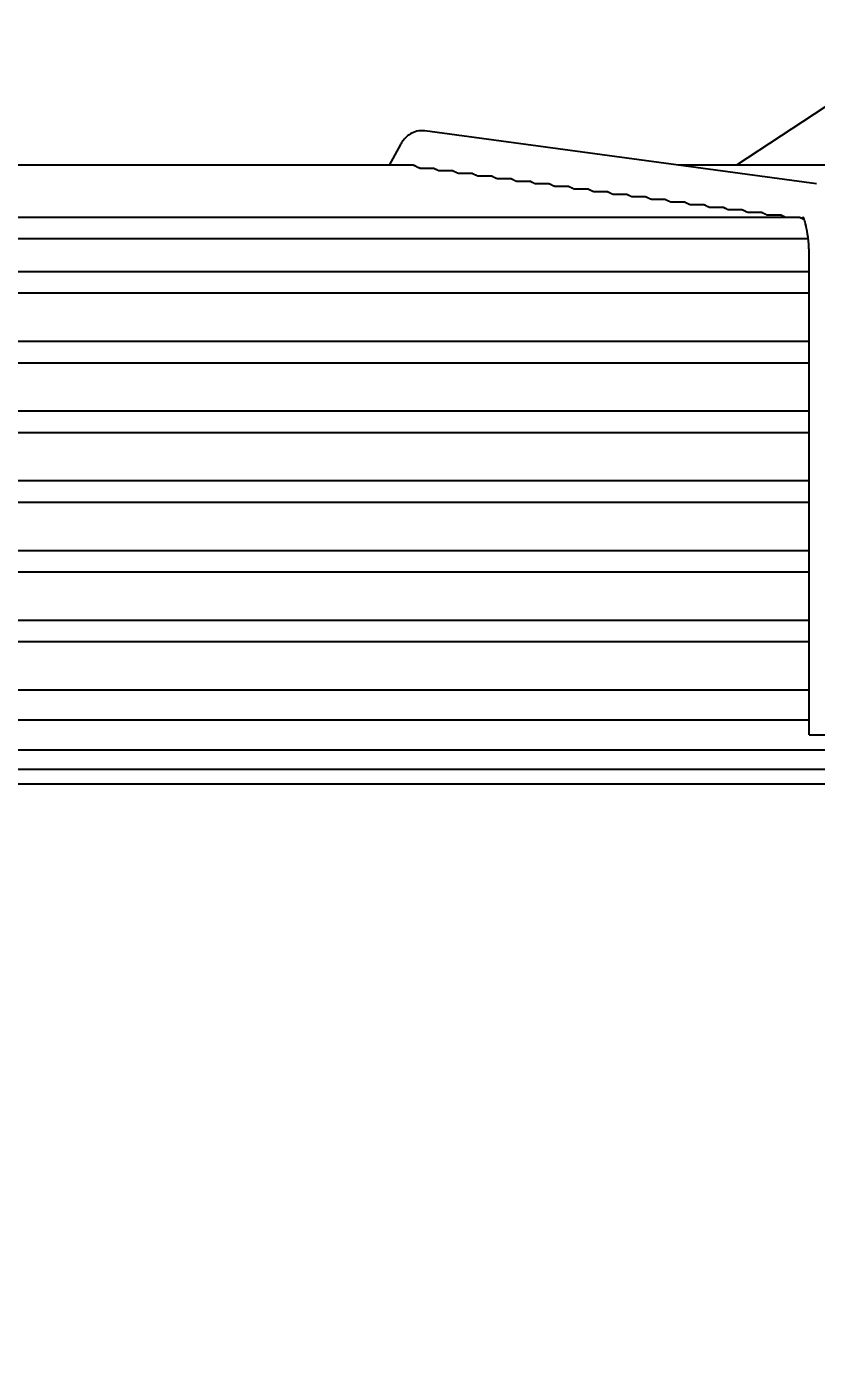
# Model space of a CAD drawing. Header units: millimetres. Extents: x 16200 to 32328, y 18593 to 29476.
# Drawn here: x 16285.54 to 16289.64, y 18981.13 to 18988 of the extents above; entities that cross this region are included whole.
import ezdxf

# ---------------------------------------------------------------- set-up
doc = ezdxf.new("R2010")
doc.units = ezdxf.units.MM
doc.header["$LTSCALE"] = 5
doc.layers.add('UNIT', color=6, linetype='Continuous')
doc.layers.add('WS-NO-CONTROL', color=3, linetype='Continuous')
doc.styles.add('SUBMITTAL', font='romans.shx', dxfattribs={"width": 0.75})
doc.dimstyles.new('SUBMITTAL', dxfattribs={"dimtxt": 0.09375, "dimasz": 0.09375, "dimexe": 0.03125, "dimexo": 0.0625, "dimgap": 0.0625, "dimtad": 0, "dimdec": 4, "dimzin": 4, "dimdsep": 46, "dimlunit": 4, "dimtxsty": 'SUBMITTAL', "dimcen": 0.09375, "dimclre": 6, "dimadec": 0, "dimazin": 0, "dimtfac": 1, "dimtdec": 0, "dimtofl": 0, "dimtmove": 0, "dimatfit": 3, "dimfxl": 0, "dimfrac": 2, "dimtolj": 1, "dimtzin": 4, "dimarcsym": 0})

# ---------------------------------------------------------------- blocks, each defined once
blk = doc.blocks.new('*D76')
at = {"layer": 'WS-NO-CONTROL', "color": 6, "lineweight": -2}
for p, q in [((16257.9462, 18976.129), (16257.9462, 19017.2585)), ((16316.097, 18975.8606), (16316.097, 19017.2585))]:
    blk.add_line(p, q, dxfattribs=at)
at = {"layer": 'WS-NO-CONTROL', "color": 3, "lineweight": -2}
for p, q in [((16257.9462, 19014.4417), (16253.0168, 19014.4417)), ((16311.1676, 19014.4417), (16262.8756, 19014.4417))]:
    blk.add_line(p, q, dxfattribs=at)
at = {"layer": 'WS-NO-CONTROL', "color": 3}
for points in [[(16262.8756, 19015.2633), (16262.8756, 19013.6202), (16257.9462, 19014.4417)], [(16311.1676, 19015.2633), (16311.1676, 19013.6202), (16316.097, 19014.4417)]]:
    blk.add_solid(points, dxfattribs=at)
at = {"layer": 'WS-NO-CONTROL', "color": 3, "insert": (16234.2675, 19014.4417), "char_height": 4.9294, "attachment_point": 5, "style": 'SUBMITTAL'}
blk.add_mtext('\\A1;4\'-10 1/8"', dxfattribs=at)
blk = doc.blocks.new('*D77')
at = {"layer": 'WS-NO-CONTROL', "color": 6, "lineweight": -2}
for p, q in [((16257.9462, 18976.129), (16257.9462, 19003.6626)), ((16293.5832, 18975.8606), (16293.5832, 19003.6626))]:
    blk.add_line(p, q, dxfattribs=at)
at = {"layer": 'WS-NO-CONTROL', "color": 3, "lineweight": -2}
for p, q in [((16257.9462, 19000.8458), (16253.0168, 19000.8458)), ((16288.6538, 19000.8458), (16262.8756, 19000.8458))]:
    blk.add_line(p, q, dxfattribs=at)
at = {"layer": 'WS-NO-CONTROL', "color": 3}
for points in [[(16262.8756, 19001.6673), (16262.8756, 19000.0242), (16257.9462, 19000.8458)], [(16288.6538, 19001.6673), (16288.6538, 19000.0242), (16293.5832, 19000.8458)]]:
    blk.add_solid(points, dxfattribs=at)
at = {"layer": 'WS-NO-CONTROL', "color": 3, "insert": (16234.2675, 19000.8458), "char_height": 4.9294, "attachment_point": 5, "style": 'SUBMITTAL'}
blk.add_mtext('\\A1;2\'-11 5/8"', dxfattribs=at)

msp = doc.modelspace()

# ---------------------------------------------------------------- linework, layer by layer
at = {"layer": 'UNIT'}
for p, q in [((16290.1634, 18987.8889), (16289.2265, 18987.2749)), ((16289.6431, 18987.1783), (16287.6077, 18987.4529)), ((16287.4828, 18987.383), (16287.4229, 18987.2749)), ((16287.5496, 18987.2749), (16283.5471, 18987.2749)), ((16287.5832, 18987.2601), (16287.6516, 18987.2601)), ((16290.4326, 18987.2749), (16288.927, 18987.2749)), ((16287.6831, 18987.2466), (16287.7518, 18987.2466)), ((16287.7833, 18987.2331), (16287.852, 18987.2331)), ((16287.8835, 18987.2196), (16287.9522, 18987.2196)), ((16287.9837, 18987.2061), (16288.0525, 18987.2061)), ((16288.0839, 18987.1926), (16288.1527, 18987.1926)), ((16288.184, 18987.1791), (16288.2529, 18987.1791)), ((16288.2842, 18987.1657), (16288.3531, 18987.1657)), ((16288.3844, 18987.1522), (16288.4533, 18987.1522)), ((16288.4846, 18987.1387), (16288.5536, 18987.1387)), ((16288.5848, 18987.1252), (16288.6538, 18987.1252)), ((16288.685, 18987.1117), (16288.754, 18987.1117)), ((16288.7851, 18987.0982), (16288.8542, 18987.0982)), ((16288.8853, 18987.0847), (16288.9545, 18987.0847)), ((16288.9855, 18987.0712), (16289.0547, 18987.0712)), ((16289.0857, 18987.0577), (16289.1549, 18987.0577)), ((16289.5558, 18987.0037), (16281.5409, 18987.0037)), ((16289.1859, 18987.0442), (16289.2551, 18987.0442)), ((16289.2861, 18987.0307), (16289.3554, 18987.0307)), ((16289.3863, 18987.0172), (16289.4556, 18987.0172)), ((16281.4973, 18986.8935), (16289.5995, 18986.8935)), ((16289.6053, 18984.3163), (16289.6053, 18986.7856)), ((16289.6053, 18986.7218), (16281.4914, 18986.7218)), ((16288.8267, 18986.7232), (16288.8267, 18986.7218)), ((16281.4914, 18986.6115), (16289.6053, 18986.6115)), ((16289.6053, 18986.3596), (16281.4914, 18986.3596)), ((16281.4914, 18986.2493), (16289.6053, 18986.2493)), ((16289.6053, 18985.9974), (16281.4914, 18985.9974)), ((16281.4914, 18985.8871), (16289.6053, 18985.8871)), ((16289.6053, 18985.6352), (16281.4914, 18985.6352)), ((16281.4914, 18985.5249), (16289.6053, 18985.5249)), ((16289.6053, 18985.2729), (16281.4914, 18985.2729)), ((16281.4914, 18985.1627), (16289.6053, 18985.1627)), ((16289.6053, 18984.9107), (16281.4914, 18984.9107)), ((16281.4914, 18984.8005), (16289.6053, 18984.8005)), ((16289.6053, 18984.5485), (16281.4914, 18984.5485)), ((16281.4914, 18984.395), (16289.6053, 18984.395)), ((16289.6053, 18984.3163), (16289.8022, 18984.3163)), ((16280.9224, 18984.2395), (16290.1744, 18984.2395)), ((16268.6783, 18984.1391), (16302.4185, 18984.1391)), ((16302.4185, 18984.0604), (16268.6783, 18984.0604))]:
    msp.add_line(p, q, dxfattribs=at)
for centre, start, end in [((16286.7035, 18986.73), 353.99009, 355.0051), ((16287.4909, 18986.73), 184.9949, 186.00991)]:
    msp.add_arc(centre, 0.0787, start, end, dxfattribs=at)
for major_axis, start_param, end_param in [((-0.0861, 0.0478), 1.366612, 1.389255), ((0.0861, -0.0478), 6.024051, 6.046695)]:
    msp.add_ellipse((16287.2648, 18986.7872), major_axis=major_axis, ratio=0.875426, start_param=start_param, end_param=end_param, dxfattribs=at)
for points, knots in [([(16287.6077, 18987.4529), (16287.5944, 18987.4547), (16287.5804, 18987.454), (16287.5547, 18987.4482), (16287.5433, 18987.4432), (16287.5243, 18987.4319), (16287.5166, 18987.4256), (16287.5038, 18987.4132), (16287.4987, 18987.407), (16287.4899, 18987.3949), (16287.4862, 18987.389), (16287.4829, 18987.3831), (16287.4829, 18987.383), (16287.4828, 18987.383)], [3.1066861, 3.1066861, 3.1066861, 3.1066861, 3.1999885, 3.1999885, 3.2942363, 3.2942363, 3.388484, 3.388484, 3.4827318, 3.4827318, 3.5769796, 3.5769796, 3.577925, 3.577925, 3.577925, 3.577925]), ([(16287.5496, 18987.2749), (16287.5497, 18987.2749), (16287.5497, 18987.2749), (16287.5497, 18987.2749), (16287.55, 18987.2749), (16287.5502, 18987.2748), (16287.5505, 18987.2748), (16287.5508, 18987.2747), (16287.5512, 18987.2746), (16287.5515, 18987.2745), (16287.5519, 18987.2744), (16287.5523, 18987.2742), (16287.5528, 18987.2741), (16287.5532, 18987.2739), (16287.5537, 18987.2737), (16287.5542, 18987.2734), (16287.5547, 18987.2732), (16287.5553, 18987.273), (16287.5559, 18987.2727), (16287.5565, 18987.2724), (16287.5571, 18987.2721), (16287.5578, 18987.2717), (16287.5585, 18987.2714), (16287.5592, 18987.2711), (16287.5599, 18987.2707), (16287.5607, 18987.2703), (16287.5614, 18987.2699), (16287.5623, 18987.2695), (16287.5631, 18987.2691), (16287.564, 18987.2686), (16287.5649, 18987.2682), (16287.5658, 18987.2677), (16287.5668, 18987.2672), (16287.5678, 18987.2667), (16287.5688, 18987.2662), (16287.5698, 18987.2657), (16287.5709, 18987.2652), (16287.572, 18987.2647), (16287.5732, 18987.2642), (16287.5744, 18987.2636), (16287.5756, 18987.2631), (16287.5769, 18987.2626), (16287.5782, 18987.262), (16287.5795, 18987.2615), (16287.5809, 18987.261), (16287.5823, 18987.2605), (16287.5826, 18987.2603), (16287.5829, 18987.2602), (16287.5832, 18987.2601)], [0.4847824, 0.4847824, 0.4847824, 0.4847824, 0.4878049, 0.4878049, 0.4878049, 0.5121951, 0.5121951, 0.5121951, 0.5365854, 0.5365854, 0.5365854, 0.5609756, 0.5609756, 0.5609756, 0.5853659, 0.5853659, 0.5853659, 0.6097561, 0.6097561, 0.6097561, 0.6341463, 0.6341463, 0.6341463, 0.6585366, 0.6585366, 0.6585366, 0.6829268, 0.6829268, 0.6829268, 0.7073171, 0.7073171, 0.7073171, 0.7317073, 0.7317073, 0.7317073, 0.7560976, 0.7560976, 0.7560976, 0.7804878, 0.7804878, 0.7804878, 0.804878, 0.804878, 0.804878, 0.8292683, 0.8292683, 0.8292683, 0.834397, 0.834397, 0.834397, 0.834397]), ([(16287.6516, 18987.2601), (16287.6516, 18987.2601), (16287.6516, 18987.2601), (16287.6516, 18987.2601), (16287.6519, 18987.2601), (16287.6521, 18987.2601), (16287.6524, 18987.26), (16287.6527, 18987.26), (16287.653, 18987.2599), (16287.6534, 18987.2598), (16287.6538, 18987.2596), (16287.6542, 18987.2595), (16287.6546, 18987.2593), (16287.655, 18987.2592), (16287.6555, 18987.259), (16287.656, 18987.2588), (16287.6565, 18987.2585), (16287.657, 18987.2583), (16287.6576, 18987.258), (16287.6582, 18987.2578), (16287.6588, 18987.2575), (16287.6595, 18987.2572), (16287.6601, 18987.2569), (16287.6608, 18987.2565), (16287.6615, 18987.2562), (16287.6623, 18987.2558), (16287.663, 18987.2554), (16287.6638, 18987.255), (16287.6646, 18987.2546), (16287.6655, 18987.2542), (16287.6664, 18987.2538), (16287.6673, 18987.2534), (16287.6682, 18987.2529), (16287.6692, 18987.2524), (16287.6702, 18987.252), (16287.6712, 18987.2515), (16287.6723, 18987.251), (16287.6734, 18987.2505), (16287.6745, 18987.25), (16287.6757, 18987.2495), (16287.6769, 18987.249), (16287.6781, 18987.2485), (16287.6794, 18987.248), (16287.6806, 18987.2476), (16287.6818, 18987.2471), (16287.6831, 18987.2466)], [0.4842301, 0.4842301, 0.4842301, 0.4842301, 0.4878049, 0.4878049, 0.4878049, 0.5121951, 0.5121951, 0.5121951, 0.5365854, 0.5365854, 0.5365854, 0.5609756, 0.5609756, 0.5609756, 0.5853659, 0.5853659, 0.5853659, 0.6097561, 0.6097561, 0.6097561, 0.6341463, 0.6341463, 0.6341463, 0.6585366, 0.6585366, 0.6585366, 0.6829268, 0.6829268, 0.6829268, 0.7073171, 0.7073171, 0.7073171, 0.7317073, 0.7317073, 0.7317073, 0.7560976, 0.7560976, 0.7560976, 0.7804878, 0.7804878, 0.7804878, 0.804878, 0.804878, 0.804878, 0.8279727, 0.8279727, 0.8279727, 0.8279727]), ([(16287.7518, 18987.2466), (16287.7518, 18987.2466), (16287.7518, 18987.2466), (16287.7519, 18987.2466), (16287.7521, 18987.2466), (16287.7523, 18987.2466), (16287.7526, 18987.2465), (16287.7529, 18987.2465), (16287.7533, 18987.2464), (16287.7536, 18987.2463), (16287.754, 18987.2461), (16287.7544, 18987.246), (16287.7548, 18987.2458), (16287.7553, 18987.2457), (16287.7557, 18987.2455), (16287.7562, 18987.2453), (16287.7567, 18987.245), (16287.7573, 18987.2448), (16287.7579, 18987.2445), (16287.7584, 18987.2443), (16287.759, 18987.244), (16287.7597, 18987.2437), (16287.7603, 18987.2433), (16287.761, 18987.243), (16287.7618, 18987.2427), (16287.7625, 18987.2423), (16287.7633, 18987.2419), (16287.7641, 18987.2415), (16287.7649, 18987.2411), (16287.7657, 18987.2407), (16287.7666, 18987.2403), (16287.7675, 18987.2398), (16287.7685, 18987.2394), (16287.7694, 18987.2389), (16287.7704, 18987.2385), (16287.7715, 18987.238), (16287.7725, 18987.2375), (16287.7736, 18987.237), (16287.7747, 18987.2365), (16287.7759, 18987.236), (16287.7771, 18987.2355), (16287.7783, 18987.235), (16287.7796, 18987.2345), (16287.7808, 18987.2341), (16287.782, 18987.2336), (16287.7833, 18987.2331)], [0.4842433, 0.4842433, 0.4842433, 0.4842433, 0.4878049, 0.4878049, 0.4878049, 0.5121951, 0.5121951, 0.5121951, 0.5365854, 0.5365854, 0.5365854, 0.5609756, 0.5609756, 0.5609756, 0.5853659, 0.5853659, 0.5853659, 0.6097561, 0.6097561, 0.6097561, 0.6341463, 0.6341463, 0.6341463, 0.6585366, 0.6585366, 0.6585366, 0.6829268, 0.6829268, 0.6829268, 0.7073171, 0.7073171, 0.7073171, 0.7317073, 0.7317073, 0.7317073, 0.7560976, 0.7560976, 0.7560976, 0.7804878, 0.7804878, 0.7804878, 0.804878, 0.804878, 0.804878, 0.8276206, 0.8276206, 0.8276206, 0.8276206]), ([(16287.852, 18987.2331), (16287.852, 18987.2331), (16287.8521, 18987.2331), (16287.8521, 18987.2331), (16287.8523, 18987.2331), (16287.8526, 18987.2331), (16287.8529, 18987.233), (16287.8532, 18987.233), (16287.8535, 18987.2329), (16287.8538, 18987.2328), (16287.8542, 18987.2326), (16287.8546, 18987.2325), (16287.855, 18987.2323), (16287.8555, 18987.2322), (16287.8559, 18987.232), (16287.8565, 18987.2318), (16287.857, 18987.2315), (16287.8575, 18987.2313), (16287.8581, 18987.231), (16287.8587, 18987.2308), (16287.8593, 18987.2305), (16287.8599, 18987.2302), (16287.8606, 18987.2298), (16287.8613, 18987.2295), (16287.862, 18987.2292), (16287.8627, 18987.2288), (16287.8635, 18987.2284), (16287.8643, 18987.228), (16287.8651, 18987.2276), (16287.866, 18987.2272), (16287.8669, 18987.2268), (16287.8678, 18987.2263), (16287.8687, 18987.2259), (16287.8697, 18987.2254), (16287.8707, 18987.225), (16287.8717, 18987.2245), (16287.8728, 18987.224), (16287.8738, 18987.2235), (16287.875, 18987.223), (16287.8762, 18987.2225), (16287.8773, 18987.222), (16287.8786, 18987.2215), (16287.8798, 18987.221), (16287.881, 18987.2206), (16287.8822, 18987.2201), (16287.8835, 18987.2196)], [0.4842566, 0.4842566, 0.4842566, 0.4842566, 0.4878049, 0.4878049, 0.4878049, 0.5121951, 0.5121951, 0.5121951, 0.5365854, 0.5365854, 0.5365854, 0.5609756, 0.5609756, 0.5609756, 0.5853659, 0.5853659, 0.5853659, 0.6097561, 0.6097561, 0.6097561, 0.6341463, 0.6341463, 0.6341463, 0.6585366, 0.6585366, 0.6585366, 0.6829268, 0.6829268, 0.6829268, 0.7073171, 0.7073171, 0.7073171, 0.7317073, 0.7317073, 0.7317073, 0.7560976, 0.7560976, 0.7560976, 0.7804878, 0.7804878, 0.7804878, 0.804878, 0.804878, 0.804878, 0.827268, 0.827268, 0.827268, 0.827268]), ([(16287.9522, 18987.2196), (16287.9523, 18987.2196), (16287.9523, 18987.2196), (16287.9523, 18987.2196), (16287.9525, 18987.2196), (16287.9528, 18987.2196), (16287.9531, 18987.2195), (16287.9534, 18987.2195), (16287.9537, 18987.2194), (16287.9541, 18987.2193), (16287.9544, 18987.2192), (16287.9548, 18987.219), (16287.9553, 18987.2188), (16287.9557, 18987.2187), (16287.9562, 18987.2185), (16287.9567, 18987.2183), (16287.9572, 18987.218), (16287.9577, 18987.2178), (16287.9583, 18987.2175), (16287.9589, 18987.2173), (16287.9595, 18987.217), (16287.9602, 18987.2167), (16287.9608, 18987.2163), (16287.9615, 18987.216), (16287.9622, 18987.2157), (16287.963, 18987.2153), (16287.9637, 18987.2149), (16287.9645, 18987.2145), (16287.9653, 18987.2141), (16287.9662, 18987.2137), (16287.9671, 18987.2133), (16287.968, 18987.2128), (16287.9689, 18987.2124), (16287.9699, 18987.2119), (16287.9709, 18987.2115), (16287.9719, 18987.211), (16287.973, 18987.2105), (16287.9741, 18987.21), (16287.9752, 18987.2095), (16287.9764, 18987.209), (16287.9776, 18987.2085), (16287.9788, 18987.208), (16287.9801, 18987.2075), (16287.9812, 18987.207), (16287.9824, 18987.2066), (16287.9837, 18987.2061)], [0.48427, 0.48427, 0.48427, 0.48427, 0.4878049, 0.4878049, 0.4878049, 0.5121951, 0.5121951, 0.5121951, 0.5365854, 0.5365854, 0.5365854, 0.5609756, 0.5609756, 0.5609756, 0.5853659, 0.5853659, 0.5853659, 0.6097561, 0.6097561, 0.6097561, 0.6341463, 0.6341463, 0.6341463, 0.6585366, 0.6585366, 0.6585366, 0.6829268, 0.6829268, 0.6829268, 0.7073171, 0.7073171, 0.7073171, 0.7317073, 0.7317073, 0.7317073, 0.7560976, 0.7560976, 0.7560976, 0.7804878, 0.7804878, 0.7804878, 0.804878, 0.804878, 0.804878, 0.8269153, 0.8269153, 0.8269153, 0.8269153]), ([(16288.0525, 18987.2061), (16288.0525, 18987.2061), (16288.0525, 18987.2061), (16288.0525, 18987.2061), (16288.0528, 18987.2061), (16288.053, 18987.2061), (16288.0533, 18987.206), (16288.0536, 18987.206), (16288.0539, 18987.2059), (16288.0543, 18987.2058), (16288.0547, 18987.2057), (16288.0551, 18987.2055), (16288.0555, 18987.2053), (16288.0559, 18987.2052), (16288.0564, 18987.205), (16288.0569, 18987.2048), (16288.0574, 18987.2045), (16288.058, 18987.2043), (16288.0585, 18987.204), (16288.0591, 18987.2038), (16288.0597, 18987.2035), (16288.0604, 18987.2032), (16288.061, 18987.2028), (16288.0617, 18987.2025), (16288.0625, 18987.2022), (16288.0632, 18987.2018), (16288.064, 18987.2014), (16288.0648, 18987.201), (16288.0656, 18987.2006), (16288.0664, 18987.2002), (16288.0673, 18987.1998), (16288.0682, 18987.1993), (16288.0692, 18987.1989), (16288.0701, 18987.1984), (16288.0711, 18987.198), (16288.0722, 18987.1975), (16288.0732, 18987.197), (16288.0743, 18987.1965), (16288.0754, 18987.196), (16288.0766, 18987.1955), (16288.0778, 18987.195), (16288.079, 18987.1945), (16288.0803, 18987.194), (16288.0815, 18987.1935), (16288.0826, 18987.1931), (16288.0839, 18987.1926)], [0.4842834, 0.4842834, 0.4842834, 0.4842834, 0.4878049, 0.4878049, 0.4878049, 0.5121951, 0.5121951, 0.5121951, 0.5365854, 0.5365854, 0.5365854, 0.5609756, 0.5609756, 0.5609756, 0.5853659, 0.5853659, 0.5853659, 0.6097561, 0.6097561, 0.6097561, 0.6341463, 0.6341463, 0.6341463, 0.6585366, 0.6585366, 0.6585366, 0.6829268, 0.6829268, 0.6829268, 0.7073171, 0.7073171, 0.7073171, 0.7317073, 0.7317073, 0.7317073, 0.7560976, 0.7560976, 0.7560976, 0.7804878, 0.7804878, 0.7804878, 0.804878, 0.804878, 0.804878, 0.8265624, 0.8265624, 0.8265624, 0.8265624]), ([(16288.1527, 18987.1926), (16288.1527, 18987.1926), (16288.1527, 18987.1926), (16288.1528, 18987.1926), (16288.153, 18987.1926), (16288.1532, 18987.1926), (16288.1535, 18987.1925), (16288.1538, 18987.1925), (16288.1542, 18987.1924), (16288.1545, 18987.1923), (16288.1549, 18987.1922), (16288.1553, 18987.192), (16288.1557, 18987.1919), (16288.1562, 18987.1917), (16288.1566, 18987.1915), (16288.1571, 18987.1913), (16288.1576, 18987.1911), (16288.1582, 18987.1908), (16288.1588, 18987.1905), (16288.1593, 18987.1903), (16288.16, 18987.19), (16288.1606, 18987.1897), (16288.1613, 18987.1893), (16288.162, 18987.189), (16288.1627, 18987.1887), (16288.1634, 18987.1883), (16288.1642, 18987.1879), (16288.165, 18987.1875), (16288.1658, 18987.1871), (16288.1667, 18987.1867), (16288.1676, 18987.1863), (16288.1685, 18987.1858), (16288.1694, 18987.1854), (16288.1704, 18987.1849), (16288.1714, 18987.1844), (16288.1724, 18987.184), (16288.1735, 18987.1835), (16288.1746, 18987.183), (16288.1757, 18987.1825), (16288.1769, 18987.182), (16288.178, 18987.1815), (16288.1793, 18987.181), (16288.1806, 18987.1805), (16288.1817, 18987.18), (16288.1828, 18987.1796), (16288.184, 18987.1791)], [0.484297, 0.484297, 0.484297, 0.484297, 0.4878049, 0.4878049, 0.4878049, 0.5121951, 0.5121951, 0.5121951, 0.5365854, 0.5365854, 0.5365854, 0.5609756, 0.5609756, 0.5609756, 0.5853659, 0.5853659, 0.5853659, 0.6097561, 0.6097561, 0.6097561, 0.6341463, 0.6341463, 0.6341463, 0.6585366, 0.6585366, 0.6585366, 0.6829268, 0.6829268, 0.6829268, 0.7073171, 0.7073171, 0.7073171, 0.7317073, 0.7317073, 0.7317073, 0.7560976, 0.7560976, 0.7560976, 0.7804878, 0.7804878, 0.7804878, 0.804878, 0.804878, 0.804878, 0.8262097, 0.8262097, 0.8262097, 0.8262097]), ([(16288.2529, 18987.1791), (16288.2529, 18987.1791), (16288.253, 18987.1791), (16288.253, 18987.1791), (16288.2532, 18987.1791), (16288.2535, 18987.1791), (16288.2538, 18987.179), (16288.2541, 18987.179), (16288.2544, 18987.1789), (16288.2548, 18987.1788), (16288.2551, 18987.1787), (16288.2555, 18987.1785), (16288.256, 18987.1784), (16288.2564, 18987.1782), (16288.2569, 18987.178), (16288.2574, 18987.1778), (16288.2579, 18987.1776), (16288.2584, 18987.1773), (16288.259, 18987.177), (16288.2596, 18987.1768), (16288.2602, 18987.1765), (16288.2608, 18987.1762), (16288.2615, 18987.1758), (16288.2622, 18987.1755), (16288.2629, 18987.1751), (16288.2636, 18987.1748), (16288.2644, 18987.1744), (16288.2652, 18987.174), (16288.266, 18987.1736), (16288.2669, 18987.1732), (16288.2678, 18987.1728), (16288.2687, 18987.1723), (16288.2696, 18987.1719), (16288.2706, 18987.1714), (16288.2716, 18987.1709), (16288.2726, 18987.1705), (16288.2737, 18987.17), (16288.2748, 18987.1695), (16288.2759, 18987.169), (16288.2771, 18987.1685), (16288.2783, 18987.168), (16288.2795, 18987.1675), (16288.2808, 18987.167), (16288.2819, 18987.1665), (16288.283, 18987.1661), (16288.2842, 18987.1657)], [0.4843105, 0.4843105, 0.4843105, 0.4843105, 0.4878049, 0.4878049, 0.4878049, 0.5121951, 0.5121951, 0.5121951, 0.5365854, 0.5365854, 0.5365854, 0.5609756, 0.5609756, 0.5609756, 0.5853659, 0.5853659, 0.5853659, 0.6097561, 0.6097561, 0.6097561, 0.6341463, 0.6341463, 0.6341463, 0.6585366, 0.6585366, 0.6585366, 0.6829268, 0.6829268, 0.6829268, 0.7073171, 0.7073171, 0.7073171, 0.7317073, 0.7317073, 0.7317073, 0.7560976, 0.7560976, 0.7560976, 0.7804878, 0.7804878, 0.7804878, 0.804878, 0.804878, 0.804878, 0.8258572, 0.8258572, 0.8258572, 0.8258572]), ([(16288.3531, 18987.1657), (16288.3532, 18987.1657), (16288.3532, 18987.1657), (16288.3532, 18987.1657), (16288.3534, 18987.1656), (16288.3537, 18987.1656), (16288.354, 18987.1655), (16288.3543, 18987.1655), (16288.3546, 18987.1654), (16288.355, 18987.1653), (16288.3553, 18987.1652), (16288.3557, 18987.165), (16288.3562, 18987.1649), (16288.3566, 18987.1647), (16288.3571, 18987.1645), (16288.3576, 18987.1643), (16288.3581, 18987.1641), (16288.3586, 18987.1638), (16288.3592, 18987.1635), (16288.3598, 18987.1633), (16288.3604, 18987.163), (16288.3611, 18987.1627), (16288.3617, 18987.1623), (16288.3624, 18987.162), (16288.3631, 18987.1616), (16288.3639, 18987.1613), (16288.3646, 18987.1609), (16288.3655, 18987.1605), (16288.3663, 18987.1601), (16288.3671, 18987.1597), (16288.368, 18987.1593), (16288.3689, 18987.1588), (16288.3699, 18987.1584), (16288.3708, 18987.1579), (16288.3718, 18987.1574), (16288.3729, 18987.1569), (16288.3739, 18987.1565), (16288.375, 18987.156), (16288.3762, 18987.1555), (16288.3773, 18987.155), (16288.3785, 18987.1545), (16288.3797, 18987.154), (16288.381, 18987.1534), (16288.3821, 18987.153), (16288.3832, 18987.1526), (16288.3844, 18987.1522)], [0.484326, 0.484326, 0.484326, 0.484326, 0.4878049, 0.4878049, 0.4878049, 0.5121951, 0.5121951, 0.5121951, 0.5365854, 0.5365854, 0.5365854, 0.5609756, 0.5609756, 0.5609756, 0.5853659, 0.5853659, 0.5853659, 0.6097561, 0.6097561, 0.6097561, 0.6341463, 0.6341463, 0.6341463, 0.6585366, 0.6585366, 0.6585366, 0.6829268, 0.6829268, 0.6829268, 0.7073171, 0.7073171, 0.7073171, 0.7317073, 0.7317073, 0.7317073, 0.7560976, 0.7560976, 0.7560976, 0.7804878, 0.7804878, 0.7804878, 0.804878, 0.804878, 0.804878, 0.8255542, 0.8255542, 0.8255542, 0.8255542]), ([(16288.4533, 18987.1522), (16288.4534, 18987.1522), (16288.4534, 18987.1522), (16288.4534, 18987.1522), (16288.4537, 18987.1521), (16288.4539, 18987.1521), (16288.4542, 18987.1521), (16288.4545, 18987.152), (16288.4548, 18987.1519), (16288.4552, 18987.1518), (16288.4556, 18987.1517), (16288.456, 18987.1515), (16288.4564, 18987.1514), (16288.4568, 18987.1512), (16288.4573, 18987.151), (16288.4578, 18987.1508), (16288.4583, 18987.1506), (16288.4589, 18987.1503), (16288.4594, 18987.15), (16288.46, 18987.1498), (16288.4606, 18987.1495), (16288.4613, 18987.1492), (16288.462, 18987.1488), (16288.4626, 18987.1485), (16288.4634, 18987.1481), (16288.4641, 18987.1478), (16288.4649, 18987.1474), (16288.4657, 18987.147), (16288.4665, 18987.1466), (16288.4674, 18987.1462), (16288.4683, 18987.1457), (16288.4692, 18987.1453), (16288.4701, 18987.1449), (16288.4711, 18987.1444), (16288.4721, 18987.1439), (16288.4731, 18987.1434), (16288.4742, 18987.1429), (16288.4753, 18987.1425), (16288.4764, 18987.142), (16288.4776, 18987.1415), (16288.4788, 18987.1409), (16288.48, 18987.1404), (16288.4813, 18987.1399), (16288.4823, 18987.1395), (16288.4834, 18987.1391), (16288.4846, 18987.1387)], [0.48434, 0.48434, 0.48434, 0.48434, 0.4878049, 0.4878049, 0.4878049, 0.5121951, 0.5121951, 0.5121951, 0.5365854, 0.5365854, 0.5365854, 0.5609756, 0.5609756, 0.5609756, 0.5853659, 0.5853659, 0.5853659, 0.6097561, 0.6097561, 0.6097561, 0.6341463, 0.6341463, 0.6341463, 0.6585366, 0.6585366, 0.6585366, 0.6829268, 0.6829268, 0.6829268, 0.7073171, 0.7073171, 0.7073171, 0.7317073, 0.7317073, 0.7317073, 0.7560976, 0.7560976, 0.7560976, 0.7804878, 0.7804878, 0.7804878, 0.804878, 0.804878, 0.804878, 0.8252026, 0.8252026, 0.8252026, 0.8252026]), ([(16288.5536, 18987.1387), (16288.5536, 18987.1387), (16288.5536, 18987.1387), (16288.5537, 18987.1387), (16288.5539, 18987.1387), (16288.5541, 18987.1386), (16288.5544, 18987.1386), (16288.5547, 18987.1385), (16288.5551, 18987.1384), (16288.5554, 18987.1383), (16288.5558, 18987.1382), (16288.5562, 18987.138), (16288.5566, 18987.1379), (16288.5571, 18987.1377), (16288.5575, 18987.1375), (16288.558, 18987.1373), (16288.5586, 18987.1371), (16288.5591, 18987.1368), (16288.5597, 18987.1365), (16288.5603, 18987.1363), (16288.5609, 18987.136), (16288.5615, 18987.1357), (16288.5622, 18987.1353), (16288.5629, 18987.135), (16288.5636, 18987.1346), (16288.5643, 18987.1343), (16288.5651, 18987.1339), (16288.5659, 18987.1335), (16288.5667, 18987.1331), (16288.5676, 18987.1327), (16288.5685, 18987.1322), (16288.5694, 18987.1318), (16288.5703, 18987.1313), (16288.5713, 18987.1309), (16288.5723, 18987.1304), (16288.5733, 18987.1299), (16288.5744, 18987.1294), (16288.5755, 18987.1289), (16288.5766, 18987.1284), (16288.5778, 18987.1279), (16288.579, 18987.1274), (16288.5802, 18987.1269), (16288.5815, 18987.1264), (16288.5826, 18987.126), (16288.5837, 18987.1256), (16288.5848, 18987.1252)], [0.484354, 0.484354, 0.484354, 0.484354, 0.4878049, 0.4878049, 0.4878049, 0.5121951, 0.5121951, 0.5121951, 0.5365854, 0.5365854, 0.5365854, 0.5609756, 0.5609756, 0.5609756, 0.5853659, 0.5853659, 0.5853659, 0.6097561, 0.6097561, 0.6097561, 0.6341463, 0.6341463, 0.6341463, 0.6585366, 0.6585366, 0.6585366, 0.6829268, 0.6829268, 0.6829268, 0.7073171, 0.7073171, 0.7073171, 0.7317073, 0.7317073, 0.7317073, 0.7560976, 0.7560976, 0.7560976, 0.7804878, 0.7804878, 0.7804878, 0.804878, 0.804878, 0.804878, 0.8248515, 0.8248515, 0.8248515, 0.8248515]), ([(16288.6538, 18987.1252), (16288.6538, 18987.1252), (16288.6539, 18987.1252), (16288.6539, 18987.1252), (16288.6541, 18987.1252), (16288.6544, 18987.1251), (16288.6547, 18987.1251), (16288.655, 18987.125), (16288.6553, 18987.1249), (16288.6557, 18987.1248), (16288.656, 18987.1247), (16288.6564, 18987.1245), (16288.6569, 18987.1244), (16288.6573, 18987.1242), (16288.6578, 18987.124), (16288.6583, 18987.1238), (16288.6588, 18987.1236), (16288.6593, 18987.1233), (16288.6599, 18987.123), (16288.6605, 18987.1228), (16288.6611, 18987.1225), (16288.6618, 18987.1222), (16288.6624, 18987.1218), (16288.6631, 18987.1215), (16288.6638, 18987.1211), (16288.6646, 18987.1208), (16288.6653, 18987.1204), (16288.6662, 18987.12), (16288.667, 18987.1196), (16288.6678, 18987.1192), (16288.6687, 18987.1187), (16288.6696, 18987.1183), (16288.6706, 18987.1178), (16288.6715, 18987.1174), (16288.6725, 18987.1169), (16288.6736, 18987.1164), (16288.6747, 18987.1159), (16288.6757, 18987.1154), (16288.6769, 18987.1149), (16288.6781, 18987.1144), (16288.6792, 18987.1139), (16288.6805, 18987.1134), (16288.6818, 18987.1129), (16288.6828, 18987.1125), (16288.6839, 18987.1121), (16288.685, 18987.1117)], [0.484368, 0.484368, 0.484368, 0.484368, 0.4878049, 0.4878049, 0.4878049, 0.5121951, 0.5121951, 0.5121951, 0.5365854, 0.5365854, 0.5365854, 0.5609756, 0.5609756, 0.5609756, 0.5853659, 0.5853659, 0.5853659, 0.6097561, 0.6097561, 0.6097561, 0.6341463, 0.6341463, 0.6341463, 0.6585366, 0.6585366, 0.6585366, 0.6829268, 0.6829268, 0.6829268, 0.7073171, 0.7073171, 0.7073171, 0.7317073, 0.7317073, 0.7317073, 0.7560976, 0.7560976, 0.7560976, 0.7804878, 0.7804878, 0.7804878, 0.804878, 0.804878, 0.804878, 0.824501, 0.824501, 0.824501, 0.824501]), ([(16288.754, 18987.1117), (16288.754, 18987.1117), (16288.7541, 18987.1117), (16288.7541, 18987.1117), (16288.7543, 18987.1117), (16288.7546, 18987.1116), (16288.7549, 18987.1116), (16288.7552, 18987.1115), (16288.7555, 18987.1114), (16288.7559, 18987.1113), (16288.7562, 18987.1112), (16288.7566, 18987.111), (16288.7571, 18987.1109), (16288.7575, 18987.1107), (16288.758, 18987.1105), (16288.7585, 18987.1103), (16288.759, 18987.1101), (16288.7596, 18987.1098), (16288.7601, 18987.1095), (16288.7607, 18987.1093), (16288.7613, 18987.109), (16288.762, 18987.1087), (16288.7626, 18987.1083), (16288.7633, 18987.108), (16288.7641, 18987.1076), (16288.7648, 18987.1073), (16288.7656, 18987.1069), (16288.7664, 18987.1065), (16288.7672, 18987.1061), (16288.7681, 18987.1057), (16288.769, 18987.1052), (16288.7699, 18987.1048), (16288.7708, 18987.1043), (16288.7718, 18987.1039), (16288.7728, 18987.1034), (16288.7738, 18987.1029), (16288.7749, 18987.1024), (16288.776, 18987.1019), (16288.7771, 18987.1014), (16288.7783, 18987.1009), (16288.7795, 18987.1004), (16288.7807, 18987.0999), (16288.782, 18987.0994), (16288.783, 18987.099), (16288.7841, 18987.0986), (16288.7851, 18987.0982)], [0.484382, 0.484382, 0.484382, 0.484382, 0.4878049, 0.4878049, 0.4878049, 0.5121951, 0.5121951, 0.5121951, 0.5365854, 0.5365854, 0.5365854, 0.5609756, 0.5609756, 0.5609756, 0.5853659, 0.5853659, 0.5853659, 0.6097561, 0.6097561, 0.6097561, 0.6341463, 0.6341463, 0.6341463, 0.6585366, 0.6585366, 0.6585366, 0.6829268, 0.6829268, 0.6829268, 0.7073171, 0.7073171, 0.7073171, 0.7317073, 0.7317073, 0.7317073, 0.7560976, 0.7560976, 0.7560976, 0.7804878, 0.7804878, 0.7804878, 0.804878, 0.804878, 0.804878, 0.8241512, 0.8241512, 0.8241512, 0.8241512]), ([(16288.8542, 18987.0982), (16288.8543, 18987.0982), (16288.8543, 18987.0982), (16288.8543, 18987.0982), (16288.8546, 18987.0982), (16288.8548, 18987.0981), (16288.8551, 18987.0981), (16288.8554, 18987.098), (16288.8557, 18987.0979), (16288.8561, 18987.0978), (16288.8565, 18987.0977), (16288.8569, 18987.0975), (16288.8573, 18987.0974), (16288.8577, 18987.0972), (16288.8582, 18987.097), (16288.8587, 18987.0968), (16288.8592, 18987.0966), (16288.8598, 18987.0963), (16288.8604, 18987.096), (16288.8609, 18987.0958), (16288.8616, 18987.0955), (16288.8622, 18987.0952), (16288.8629, 18987.0948), (16288.8636, 18987.0945), (16288.8643, 18987.0941), (16288.865, 18987.0938), (16288.8658, 18987.0934), (16288.8666, 18987.093), (16288.8674, 18987.0926), (16288.8683, 18987.0922), (16288.8692, 18987.0917), (16288.8701, 18987.0913), (16288.871, 18987.0908), (16288.872, 18987.0904), (16288.873, 18987.0899), (16288.874, 18987.0894), (16288.8751, 18987.0889), (16288.8762, 18987.0884), (16288.8773, 18987.0879), (16288.8785, 18987.0874), (16288.8797, 18987.0869), (16288.8809, 18987.0864), (16288.8822, 18987.0859), (16288.8832, 18987.0855), (16288.8843, 18987.0851), (16288.8853, 18987.0847)], [0.484396, 0.484396, 0.484396, 0.484396, 0.4878049, 0.4878049, 0.4878049, 0.5121951, 0.5121951, 0.5121951, 0.5365854, 0.5365854, 0.5365854, 0.5609756, 0.5609756, 0.5609756, 0.5853659, 0.5853659, 0.5853659, 0.6097561, 0.6097561, 0.6097561, 0.6341463, 0.6341463, 0.6341463, 0.6585366, 0.6585366, 0.6585366, 0.6829268, 0.6829268, 0.6829268, 0.7073171, 0.7073171, 0.7073171, 0.7317073, 0.7317073, 0.7317073, 0.7560976, 0.7560976, 0.7560976, 0.7804878, 0.7804878, 0.7804878, 0.804878, 0.804878, 0.804878, 0.823802, 0.823802, 0.823802, 0.823802]), ([(16288.9545, 18987.0847), (16288.9545, 18987.0847), (16288.9545, 18987.0847), (16288.9546, 18987.0847), (16288.9548, 18987.0847), (16288.955, 18987.0846), (16288.9553, 18987.0846), (16288.9556, 18987.0845), (16288.956, 18987.0844), (16288.9563, 18987.0843), (16288.9567, 18987.0842), (16288.9571, 18987.084), (16288.9575, 18987.0839), (16288.958, 18987.0837), (16288.9584, 18987.0835), (16288.959, 18987.0833), (16288.9595, 18987.0831), (16288.96, 18987.0828), (16288.9606, 18987.0825), (16288.9612, 18987.0823), (16288.9618, 18987.082), (16288.9624, 18987.0817), (16288.9631, 18987.0813), (16288.9638, 18987.081), (16288.9645, 18987.0806), (16288.9653, 18987.0803), (16288.966, 18987.0799), (16288.9669, 18987.0795), (16288.9677, 18987.0791), (16288.9685, 18987.0787), (16288.9694, 18987.0782), (16288.9703, 18987.0778), (16288.9713, 18987.0773), (16288.9723, 18987.0768), (16288.9732, 18987.0764), (16288.9743, 18987.0759), (16288.9754, 18987.0754), (16288.9765, 18987.0749), (16288.9776, 18987.0744), (16288.9788, 18987.0739), (16288.98, 18987.0734), (16288.9812, 18987.0729), (16288.9825, 18987.0724), (16288.9835, 18987.072), (16288.9845, 18987.0716), (16288.9855, 18987.0712)], [0.48441, 0.48441, 0.48441, 0.48441, 0.4878049, 0.4878049, 0.4878049, 0.5121951, 0.5121951, 0.5121951, 0.5365854, 0.5365854, 0.5365854, 0.5609756, 0.5609756, 0.5609756, 0.5853659, 0.5853659, 0.5853659, 0.6097561, 0.6097561, 0.6097561, 0.6341463, 0.6341463, 0.6341463, 0.6585366, 0.6585366, 0.6585366, 0.6829268, 0.6829268, 0.6829268, 0.7073171, 0.7073171, 0.7073171, 0.7317073, 0.7317073, 0.7317073, 0.7560976, 0.7560976, 0.7560976, 0.7804878, 0.7804878, 0.7804878, 0.804878, 0.804878, 0.804878, 0.8234536, 0.8234536, 0.8234536, 0.8234536]), ([(16289.0547, 18987.0712), (16289.0547, 18987.0712), (16289.0548, 18987.0712), (16289.0548, 18987.0712), (16289.055, 18987.0712), (16289.0553, 18987.0711), (16289.0556, 18987.0711), (16289.0559, 18987.071), (16289.0562, 18987.0709), (16289.0566, 18987.0708), (16289.0569, 18987.0707), (16289.0573, 18987.0706), (16289.0578, 18987.0704), (16289.0582, 18987.0702), (16289.0587, 18987.07), (16289.0592, 18987.0698), (16289.0597, 18987.0696), (16289.0602, 18987.0693), (16289.0608, 18987.069), (16289.0614, 18987.0688), (16289.062, 18987.0685), (16289.0627, 18987.0682), (16289.0633, 18987.0678), (16289.064, 18987.0675), (16289.0648, 18987.0671), (16289.0655, 18987.0668), (16289.0663, 18987.0664), (16289.0671, 18987.066), (16289.0679, 18987.0656), (16289.0688, 18987.0652), (16289.0697, 18987.0647), (16289.0706, 18987.0643), (16289.0715, 18987.0638), (16289.0725, 18987.0633), (16289.0735, 18987.0629), (16289.0745, 18987.0624), (16289.0756, 18987.0619), (16289.0767, 18987.0614), (16289.0778, 18987.0609), (16289.079, 18987.0604), (16289.0802, 18987.0599), (16289.0814, 18987.0594), (16289.0827, 18987.0588), (16289.0837, 18987.0585), (16289.0847, 18987.0581), (16289.0857, 18987.0577)], [0.4844239, 0.4844239, 0.4844239, 0.4844239, 0.4878049, 0.4878049, 0.4878049, 0.5121951, 0.5121951, 0.5121951, 0.5365854, 0.5365854, 0.5365854, 0.5609756, 0.5609756, 0.5609756, 0.5853659, 0.5853659, 0.5853659, 0.6097561, 0.6097561, 0.6097561, 0.6341463, 0.6341463, 0.6341463, 0.6585366, 0.6585366, 0.6585366, 0.6829268, 0.6829268, 0.6829268, 0.7073171, 0.7073171, 0.7073171, 0.7317073, 0.7317073, 0.7317073, 0.7560976, 0.7560976, 0.7560976, 0.7804878, 0.7804878, 0.7804878, 0.804878, 0.804878, 0.804878, 0.823106, 0.823106, 0.823106, 0.823106]), ([(16289.1549, 18987.0577), (16289.1549, 18987.0577), (16289.155, 18987.0577), (16289.155, 18987.0577), (16289.1552, 18987.0577), (16289.1555, 18987.0576), (16289.1558, 18987.0576), (16289.1561, 18987.0575), (16289.1564, 18987.0574), (16289.1568, 18987.0573), (16289.1571, 18987.0572), (16289.1575, 18987.0571), (16289.158, 18987.0569), (16289.1584, 18987.0567), (16289.1589, 18987.0565), (16289.1594, 18987.0563), (16289.1599, 18987.0561), (16289.1605, 18987.0558), (16289.161, 18987.0556), (16289.1616, 18987.0553), (16289.1622, 18987.055), (16289.1629, 18987.0547), (16289.1636, 18987.0543), (16289.1643, 18987.054), (16289.165, 18987.0536), (16289.1657, 18987.0533), (16289.1665, 18987.0529), (16289.1673, 18987.0525), (16289.1681, 18987.0521), (16289.169, 18987.0516), (16289.1699, 18987.0512), (16289.1708, 18987.0508), (16289.1717, 18987.0503), (16289.1727, 18987.0498), (16289.1737, 18987.0494), (16289.1748, 18987.0489), (16289.1758, 18987.0484), (16289.1769, 18987.0479), (16289.1781, 18987.0474), (16289.1792, 18987.0469), (16289.1804, 18987.0464), (16289.1817, 18987.0458), (16289.183, 18987.0453), (16289.1839, 18987.0449), (16289.1849, 18987.0446), (16289.1859, 18987.0442)], [0.4844379, 0.4844379, 0.4844379, 0.4844379, 0.4878049, 0.4878049, 0.4878049, 0.5121951, 0.5121951, 0.5121951, 0.5365854, 0.5365854, 0.5365854, 0.5609756, 0.5609756, 0.5609756, 0.5853659, 0.5853659, 0.5853659, 0.6097561, 0.6097561, 0.6097561, 0.6341463, 0.6341463, 0.6341463, 0.6585366, 0.6585366, 0.6585366, 0.6829268, 0.6829268, 0.6829268, 0.7073171, 0.7073171, 0.7073171, 0.7317073, 0.7317073, 0.7317073, 0.7560976, 0.7560976, 0.7560976, 0.7804878, 0.7804878, 0.7804878, 0.804878, 0.804878, 0.804878, 0.8227592, 0.8227592, 0.8227592, 0.8227592]), ([(16289.2551, 18987.0442), (16289.2552, 18987.0442), (16289.2552, 18987.0442), (16289.2552, 18987.0442), (16289.2555, 18987.0442), (16289.2557, 18987.0442), (16289.256, 18987.0441), (16289.2563, 18987.044), (16289.2566, 18987.0439), (16289.257, 18987.0438), (16289.2574, 18987.0437), (16289.2578, 18987.0436), (16289.2582, 18987.0434), (16289.2587, 18987.0432), (16289.2591, 18987.043), (16289.2596, 18987.0428), (16289.2601, 18987.0426), (16289.2607, 18987.0423), (16289.2613, 18987.0421), (16289.2619, 18987.0418), (16289.2625, 18987.0415), (16289.2631, 18987.0412), (16289.2638, 18987.0408), (16289.2645, 18987.0405), (16289.2652, 18987.0401), (16289.266, 18987.0398), (16289.2667, 18987.0394), (16289.2675, 18987.039), (16289.2684, 18987.0386), (16289.2692, 18987.0381), (16289.2701, 18987.0377), (16289.271, 18987.0373), (16289.272, 18987.0368), (16289.273, 18987.0363), (16289.274, 18987.0359), (16289.275, 18987.0354), (16289.2761, 18987.0349), (16289.2772, 18987.0344), (16289.2783, 18987.0339), (16289.2795, 18987.0334), (16289.2807, 18987.0328), (16289.2819, 18987.0323), (16289.2832, 18987.0318), (16289.2841, 18987.0314), (16289.2851, 18987.0311), (16289.2861, 18987.0307)], [0.4844518, 0.4844518, 0.4844518, 0.4844518, 0.4878049, 0.4878049, 0.4878049, 0.5121951, 0.5121951, 0.5121951, 0.5365854, 0.5365854, 0.5365854, 0.5609756, 0.5609756, 0.5609756, 0.5853659, 0.5853659, 0.5853659, 0.6097561, 0.6097561, 0.6097561, 0.6341463, 0.6341463, 0.6341463, 0.6585366, 0.6585366, 0.6585366, 0.6829268, 0.6829268, 0.6829268, 0.7073171, 0.7073171, 0.7073171, 0.7317073, 0.7317073, 0.7317073, 0.7560976, 0.7560976, 0.7560976, 0.7804878, 0.7804878, 0.7804878, 0.804878, 0.804878, 0.804878, 0.8224133, 0.8224133, 0.8224133, 0.8224133]), ([(16289.3554, 18987.0307), (16289.3554, 18987.0307), (16289.3554, 18987.0307), (16289.3555, 18987.0307), (16289.3557, 18987.0307), (16289.3559, 18987.0307), (16289.3562, 18987.0306), (16289.3565, 18987.0305), (16289.3569, 18987.0304), (16289.3572, 18987.0303), (16289.3576, 18987.0302), (16289.358, 18987.0301), (16289.3584, 18987.0299), (16289.3589, 18987.0297), (16289.3594, 18987.0295), (16289.3599, 18987.0293), (16289.3604, 18987.0291), (16289.3609, 18987.0288), (16289.3615, 18987.0286), (16289.3621, 18987.0283), (16289.3627, 18987.028), (16289.3634, 18987.0277), (16289.364, 18987.0273), (16289.3647, 18987.027), (16289.3655, 18987.0266), (16289.3662, 18987.0263), (16289.367, 18987.0259), (16289.3678, 18987.0255), (16289.3686, 18987.0251), (16289.3695, 18987.0246), (16289.3704, 18987.0242), (16289.3713, 18987.0237), (16289.3722, 18987.0233), (16289.3732, 18987.0228), (16289.3742, 18987.0223), (16289.3752, 18987.0219), (16289.3763, 18987.0214), (16289.3774, 18987.0209), (16289.3785, 18987.0204), (16289.3797, 18987.0198), (16289.3809, 18987.0193), (16289.3822, 18987.0188), (16289.3834, 18987.0183), (16289.3844, 18987.0179), (16289.3853, 18987.0176), (16289.3863, 18987.0172)], [0.4844658, 0.4844658, 0.4844658, 0.4844658, 0.4878049, 0.4878049, 0.4878049, 0.5121951, 0.5121951, 0.5121951, 0.5365854, 0.5365854, 0.5365854, 0.5609756, 0.5609756, 0.5609756, 0.5853659, 0.5853659, 0.5853659, 0.6097561, 0.6097561, 0.6097561, 0.6341463, 0.6341463, 0.6341463, 0.6585366, 0.6585366, 0.6585366, 0.6829268, 0.6829268, 0.6829268, 0.7073171, 0.7073171, 0.7073171, 0.7317073, 0.7317073, 0.7317073, 0.7560976, 0.7560976, 0.7560976, 0.7804878, 0.7804878, 0.7804878, 0.804878, 0.804878, 0.804878, 0.8220682, 0.8220682, 0.8220682, 0.8220682]), ([(16289.4556, 18987.0172), (16289.4556, 18987.0172), (16289.4556, 18987.0172), (16289.4557, 18987.0172), (16289.4559, 18987.0172), (16289.4562, 18987.0172), (16289.4565, 18987.0171), (16289.4568, 18987.017), (16289.4571, 18987.0169), (16289.4575, 18987.0168), (16289.4578, 18987.0167), (16289.4582, 18987.0166), (16289.4587, 18987.0164), (16289.4591, 18987.0162), (16289.4596, 18987.016), (16289.4601, 18987.0158), (16289.4606, 18987.0156), (16289.4611, 18987.0153), (16289.4617, 18987.0151), (16289.4623, 18987.0148), (16289.4629, 18987.0145), (16289.4636, 18987.0142), (16289.4643, 18987.0138), (16289.465, 18987.0135), (16289.4657, 18987.0131), (16289.4664, 18987.0128), (16289.4672, 18987.0124), (16289.468, 18987.012), (16289.4688, 18987.0116), (16289.4697, 18987.0111), (16289.4706, 18987.0107), (16289.4715, 18987.0102), (16289.4724, 18987.0098), (16289.4734, 18987.0093), (16289.4744, 18987.0088), (16289.4755, 18987.0083), (16289.4766, 18987.0078), (16289.4776, 18987.0073), (16289.4788, 18987.0068), (16289.48, 18987.0063), (16289.4812, 18987.0058), (16289.4824, 18987.0053), (16289.4837, 18987.0048), (16289.4846, 18987.0044), (16289.4855, 18987.0041), (16289.4864, 18987.0037)], [0.4844797, 0.4844797, 0.4844797, 0.4844797, 0.4878049, 0.4878049, 0.4878049, 0.5121951, 0.5121951, 0.5121951, 0.5365854, 0.5365854, 0.5365854, 0.5609756, 0.5609756, 0.5609756, 0.5853659, 0.5853659, 0.5853659, 0.6097561, 0.6097561, 0.6097561, 0.6341463, 0.6341463, 0.6341463, 0.6585366, 0.6585366, 0.6585366, 0.6829268, 0.6829268, 0.6829268, 0.7073171, 0.7073171, 0.7073171, 0.7317073, 0.7317073, 0.7317073, 0.7560976, 0.7560976, 0.7560976, 0.7804878, 0.7804878, 0.7804878, 0.804878, 0.804878, 0.804878, 0.8217241, 0.8217241, 0.8217241, 0.8217241]), ([(16289.5558, 18987.0037), (16289.5558, 18987.0037), (16289.5559, 18987.0037), (16289.5559, 18987.0037), (16289.5561, 18987.0037), (16289.5564, 18987.0037), (16289.5567, 18987.0036), (16289.557, 18987.0035), (16289.5573, 18987.0034), (16289.5577, 18987.0033), (16289.558, 18987.0032), (16289.5585, 18987.0031), (16289.5589, 18987.0029), (16289.5593, 18987.0027), (16289.5598, 18987.0025), (16289.5603, 18987.0023), (16289.5608, 18987.0021), (16289.5614, 18987.0018), (16289.562, 18987.0016), (16289.5625, 18987.0013), (16289.5632, 18987.001), (16289.5638, 18987.0007), (16289.5645, 18987.0003), (16289.5652, 18987), (16289.5659, 18986.9996), (16289.5667, 18986.9993), (16289.5674, 18986.9989), (16289.5682, 18986.9985), (16289.5691, 18986.9981), (16289.5699, 18986.9976), (16289.5708, 18986.9972), (16289.5717, 18986.9967), (16289.5727, 18986.9963), (16289.5737, 18986.9958), (16289.5747, 18986.9953), (16289.5757, 18986.9948), (16289.5768, 18986.9943), (16289.5774, 18986.994), (16289.5781, 18986.9937), (16289.5788, 18986.9934)], [0.4844942, 0.4844942, 0.4844942, 0.4844942, 0.4878049, 0.4878049, 0.4878049, 0.5121951, 0.5121951, 0.5121951, 0.5365854, 0.5365854, 0.5365854, 0.5609756, 0.5609756, 0.5609756, 0.5853659, 0.5853659, 0.5853659, 0.6097561, 0.6097561, 0.6097561, 0.6341463, 0.6341463, 0.6341463, 0.6585366, 0.6585366, 0.6585366, 0.6829268, 0.6829268, 0.6829268, 0.7073171, 0.7073171, 0.7073171, 0.7317073, 0.7317073, 0.7317073, 0.7560976, 0.7560976, 0.7560976, 0.7708389, 0.7708389, 0.7708389, 0.7708389]), ([(16289.6053, 18986.7856), (16289.6053, 18986.8121), (16289.6043, 18986.8385), (16289.6004, 18986.8881), (16289.5976, 18986.9112), (16289.5909, 18986.9506), (16289.587, 18986.9672), (16289.58, 18986.9909), (16289.5768, 18986.999), (16289.5738, 18987.0052), (16289.5731, 18987.0063), (16289.5731, 18987.0063)], [1.570796, 1.570796, 1.570796, 1.570796, 1.864819, 1.864819, 2.15372, 2.15372, 2.423663, 2.423663, 2.651375, 2.651375, 2.761758, 2.761758, 2.761758, 2.761758])]:
    msp.add_open_spline(points, degree=3, knots=knots, dxfattribs=at)

# ---------------------------------------------------------------- dimensions: what is measured, and where the dimension line sits
at = {"layer": 'WS-NO-CONTROL', "color": 3}
for base, p1, picture, middle in [((16257.9462, 19014.4417), (16316.097, 18973.0438), '*D76', (16234.2675, 19014.4417)), ((16257.9462, 19000.8458), (16293.5832, 18973.0438), '*D77', (16234.2675, 19000.8458))]:
    dim = msp.add_linear_dim(base=base, p1=p1, p2=(16257.9462, 18973.3122), dimstyle='SUBMITTAL', override={"dimscale": 70.42, "dimtxt": 0.07, "dimasz": 0.07, "dimexe": 0.04, "dimexo": 0.04, "dimgap": 0.03125, "dimdec": 3, "dimzin": 3, "dimclrd": 3, "dimclrt": 3, "dimtdec": 3, "dimtix": 1}, dxfattribs=at)
    dim.commit()
    dim.dimension.update_dxf_attribs({"geometry": picture, "text_midpoint": middle, "dimtype": 160})

doc.saveas('drawing.dxf')
